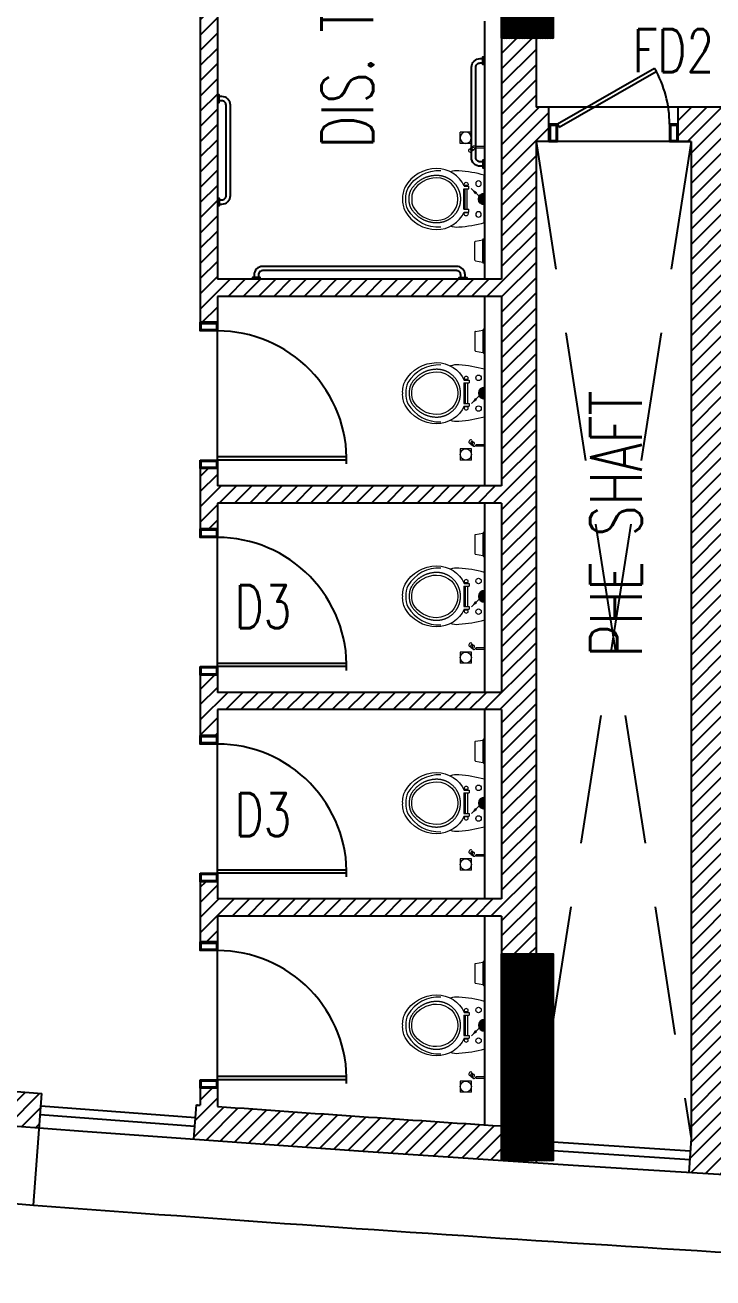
# Model space of a CAD drawing. Header units: millimetres. Extents: x -774950 to -670403, y -1165325 to -1109738.
# Drawn here: x -731361 to -727367, y -1163241 to -1155963 of the extents above; entities that cross this region are included whole.
import ezdxf
from ezdxf.enums import TextEntityAlignment as Align

# ---------------------------------------------------------------- set-up
doc = ezdxf.new("R2010")
doc.units = ezdxf.units.MM
doc.header["$LTSCALE"] = 3000
doc.header["$MEASUREMENT"] = 0
doc.linetypes.add('HIDDEN', pattern=[0.375, 0.25, -0.125])
doc.layers.get('0').update_dxf_attribs({"linetype": 'CONTINUOUS'})
doc.layers.add('A-WALL', color=26, linetype='CONTINUOUS', lineweight=25)
doc.layers.add('AI-FURN', color=7, linetype='CONTINUOUS', lineweight=20)
for name, color, linetype in [('CORE-COLUMN', 250, 'CONTINUOUS'), ('DOOR', 252, 'CONTINUOUS'), ('FD2', 4, 'CONTINUOUS'), ('hid', 251, 'HIDDEN'), ('PLUMB', 251, 'CONTINUOUS'), ('SLABLINE', 3, 'CONTINUOUS'), ('str_col_hatch', 8, 'CONTINUOUS'), ('TEXT', 7, 'CONTINUOUS'), ('WALL', 16, 'CONTINUOUS'), ('WIN', 5, 'CONTINUOUS')]:
    doc.layers.add(name, color=color, linetype=linetype)
doc.styles.add('DIMTEXT', font='SIMPLEX.shx', dxfattribs={"width": 0.6})
doc.styles.add('WIDTH65', font='simplex.shx', dxfattribs={"width": 0.65})
pattern_1 = [(25, (-15832.223, -471116.0655), (-2.641364136, 5.66442367), [])]

# ---------------------------------------------------------------- blocks, each defined once
blk = doc.blocks.new('D-850')
at = {"layer": 'DOOR'}
blk.add_lwpolyline([(50, 850), (50, 100), (70, 100), (70, 849.7)], dxfattribs=at)
for points in [[(50, 0), (50, 100), (0, 100), (0, 0)], [(43.8, 6.2), (43.8, 93.8), (6.2, 93.8), (6.2, 6.2)], [(850, 100), (800, 100), (800, 0), (850, 0)], [(843.8, 6.2), (843.8, 93.8), (806.2, 93.8), (806.2, 6.2)]]:
    blk.add_lwpolyline(points, close=True, dxfattribs=at)
at = {"layer": 'DOOR', "extrusion": (0, 0, -1)}
blk.add_ellipse((50, 100), major_axis=(530.3, 530.3), ratio=1, start_param=5.467995, end_param=7.068583, dxfattribs=at)
blk = doc.blocks.new('A$C7FD82E3D')
at = {"layer": 'WALL', "xscale": -1, "rotation": 180}
blk.add_blockref('D-850', (0, 850), dxfattribs=at)
blk = doc.blocks.new('dr-shft-750')
for p, q in [((612.9, 425), (50, 100)), ((60, 82.7), (622.6, 407.5)), ((50, 100), (0, 100)), ((0, 100), (0, 0)), ((43.7, 93.8), (6.2, 93.8)), ((6.2, 93.8), (6.2, 6.2)), ((43.7, 6.2), (43.7, 93.8)), ((50, 0), (50, 100)), ((50, 100), (60, 82.7)), ((750, 100), (700, 100)), ((700, 100), (700, 0)), ((743.8, 93.8), (706.3, 93.8)), ((706.3, 93.8), (706.3, 6.2)), ((743.8, 6.2), (743.8, 93.8)), ((750, 0), (750, 100)), ((0, 0), (50, 0)), ((6.2, 6.2), (43.7, 6.2)), ((700, 0), (750, 0)), ((706.3, 6.2), (743.8, 6.2))]:
    blk.add_line(p, q)
blk.add_arc((50, 100), 650, 0, 30)
blk = doc.blocks.new('WC')
at = {"layer": 'AI-FURN'}
for p, q in [((-59, 416.3), (-10, 424.7)), ((-10, 424.7), (-10, 274.8)), ((0, 433.3), (0, 266.3)), ((-64, 411.3), (-64, 288.3)), ((-59, 283.3), (-10, 274.8)), ((-135.4, 87.3), (-103.3, 87.3)), ((-110.5, 92.1), (-134.3, 92.1)), ((-103.3, 87.3), (-103.3, 68.9)), ((0, 160.7), (0, -160.7)), ((-137.8, 68.9), (-103.3, 68.9)), ((-137.8, 68.9), (-137.8, -68.9)), ((-129.5, 68.9), (-129.5, -68.9)), ((-114.4, 68.9), (-114.4, -68.9)), ((-137.8, -68.9), (-103.3, -68.9)), ((-103.3, -68.9), (-103.3, -87.3)), ((-87.6, -70.4), (-20, -2.9)), ((-135.4, -87.3), (-103.3, -87.3)), ((-110.5, -92.1), (-134.3, -92.1)), ((-162.6, -375), (-162.6, -450)), ((-87.6, -375), (-162.6, -375)), ((-87.6, -450), (-87.6, -375)), ((-56.5, -355), (-56.4, -344.5)), ((-56.5, -355), (0, -355)), ((-56.4, -344.5), (0, -344.5)), ((-87.6, -450), (-162.6, -450))]:
    blk.add_line(p, q, dxfattribs=at)
for points in [[(-550, 0, -0.12736), (-533.6, 81.5, -0.267926), (-321.6, 205.5, -0.291082), (-135.4, 87.3, -0.267926)], [(-292.7, 190, 0.282395), (-514.3, 71.3, 0.128205), (-528.2, 0, 0.128205), (-514.3, -71.3, 0.282395), (-292.7, -192.4)], [(0, 160.7, 0.051675), (-171.6, 190, 0.105989), (-229.1, 183.6, 0.06337)], [(-135.4, -87.3, -0.291082), (-321.6, -205.5, -0.267926), (-533.6, -81.5, -0.12736), (-550, 0, -0.12736)], [(0, -160.7, -0.051675), (-171.6, -190, -0.105989), (-229.1, -183.6, -0.06337)]]:
    blk.add_lwpolyline(points, format="xyb", dxfattribs=at)
at = {"layer": 'AI-FURN', "linetype": 'HIDDEN', "ltscale": 100}
blk.add_lwpolyline([(-505.2, 0, -0.129476), (-493.9, 60.6, -0.265771), (-321.5, 160.7, -1), (-321.5, -160.7, -0.265771), (-493.9, -60.6, -0.129476)], format="xyb", close=True, dxfattribs=at)
at = {"layer": 'AI-FURN'}
blk.add_lwpolyline([(-487.9, 0, -0.130858), (-478.6, 52.6, -0.264614), (-321.4, 143.5, -0.999609), (-321.4, -143.5, -0.264614), (-478.6, -52.6, -0.130858)], format="xyb", close=True, dxfattribs=at)
at = {"layer": 'AI-FURN', "const_width": 40}
blk.add_lwpolyline([(0, 20, 1), (0, -20, 1)], format="xyb", dxfattribs=at)
at = {"layer": 'AI-FURN'}
for centre, radius in [((-39.3, 103.3), 18.4), ((-39.3, -103.3), 18.4), ((-125.1, -412.5), 37.5)]:
    blk.add_circle(centre, radius, dxfattribs=at)
for centre, radius, start, end in [((0, 423.3), 10, 90.01201, 171.46923), ((-59, 411.3), 5, 90, 180), ((-59, 288.3), 5, 180, 270), ((0, 276.3), 10, 188.53077, 269.98799), ((-122.4, 99), 13.8, 329.83099, 210.16901), ((0, 0), 40, 90.03581, 269.96419), ((-122.4, -99), 13.8, 149.83099, 30.16901), ((-90.9, -327.2), 13.4, 59.03852, 15.49678), ((-80.1, -336.9), 13.4, 80.60332, 25.70351), ((-69.4, -344.4), 13.4, 84.22203, 337.48366)]:
    blk.add_arc(centre, radius, start, end, dxfattribs=at)
blk.add_solid([(-62.5, -31.2), (-48.4, -45.3), (-87.6, -70.4)], dxfattribs=at)
blk = doc.blocks.new('vw layout final block')
at = {"layer": 'str_col_hatch'}
h = blk.add_hatch(dxfattribs=at)
h.set_pattern_fill('ANSI31', color=256, scale=500, angle=-1.6e-05, style=0)
h.paths.add_polyline_path([(-613176.2, -1062799), (-613376.2, -1062799), (-613376.2, -1067975.7), (-613176.2, -1067975.7)])
h.paths.add_polyline_path([(-613176.2, -1059674), (-609676.2, -1059674), (-609676.2, -1060374), (-609476.2, -1060374), (-609476.2, -1060274), (-609476.2, -1059474), (-613376.2, -1059474), (-613376.2, -1061599), (-613176.2, -1061599)])
h.paths.add_polyline_path([(-607476.2, -1059674), (-605376.2, -1059674), (-605376.2, -1059774), (-605276.2, -1059774), (-605276.2, -1059474), (-607676.2, -1059474), (-607676.2, -1061599), (-607476.2, -1061599)])
h.paths.add_polyline_path([(-607476.2, -1062799), (-607676.2, -1062799), (-607676.2, -1064574), (-608776.2, -1064574), (-608776.2, -1069404.6, -0.000918), (-609776.8, -1069317.7), (-609794.4, -1069517, 0.001851), (-607776.2, -1069688.3), (-607776.2, -1069487.7, -0.000734), (-608576.3, -1069421.5), (-608576.2, -1069421.3), (-608576.2, -1066574), (-607676.2, -1066574), (-607676.2, -1068496.4), (-607476.2, -1068496.4), (-607476.2, -1064674), (-606876.2, -1064674), (-606876.2, -1064574), (-607476.2, -1064574)])
h.paths.add_polyline_path([(-607676.2, -1064724), (-607676.2, -1066474), (-608576.2, -1066474), (-608576.2, -1064724)], flags=16)
h.paths.add_polyline_path([(-601726.2, -1059674), (-598476.2, -1059674), (-598476.2, -1059474), (-601926.2, -1059474), (-601926.2, -1062274), (-602226.2, -1062274), (-602226.2, -1062374), (-602226.2, -1062374), (-600576.2, -1062374), (-598476.2, -1062374), (-598476.2, -1064474), (-598276.2, -1064474), (-598276.2, -1062174), (-598376.2, -1062174), (-598476.2, -1062174), (-598476.2, -1062274), (-601726.2, -1062274)])
h.paths.add_polyline_path([(-608095.8, -1066310.1), (-608095.7, -1064860.1), (-608545.7, -1064860), (-608545.8, -1066310)], flags=8)
h = blk.add_hatch(dxfattribs=at)
h.set_pattern_fill('ANSI31', color=256, scale=500, angle=-1.6e-05, style=0)
h.paths.add_polyline_path([(-603426.2, -1064074), (-603351.2, -1064074), (-603351.2, -1063874), (-603426.2, -1063874), (-603426.2, -1063474), (-603626.2, -1063474), (-603626.2, -1064874), (-605276.2, -1064874), (-605276.2, -1060874), (-605376.2, -1060874), (-605376.2, -1062274), (-605376.2, -1062374), (-605376.2, -1065124), (-605276.2, -1065124), (-605276.2, -1064974), (-603626.2, -1064974), (-603626.2, -1066074), (-605276.2, -1066074), (-605276.2, -1065974), (-605376.2, -1065974), (-605376.2, -1066324), (-605276.2, -1066324), (-605276.2, -1066174), (-603626.2, -1066174), (-603626.2, -1067274), (-605276.2, -1067274), (-605276.2, -1067174), (-605376.2, -1067174), (-605376.2, -1067524), (-605276.2, -1067524), (-605276.2, -1067374), (-603626.2, -1067374), (-603626.2, -1068474), (-605276.2, -1068474), (-605276.2, -1068374), (-605376.2, -1068374), (-605376.2, -1068724), (-605276.2, -1068724), (-605276.2, -1068574), (-603626.2, -1068574), (-603626.2, -1068793.5), (-603426.2, -1068793.5)])
h.paths.add_polyline_path([(-603626.2, -1069793.1, -0.001512), (-605276.2, -1069679.3), (-605276.2, -1069574), (-605376.2, -1069574), (-605376.2, -1069672, -0.000021), (-605398.9, -1069670.4), (-605413.4, -1069869.9, 0.001637), (-603626.2, -1069993.5)])
h.paths.add_polyline_path([(-607476.2, -1069511.9), (-607476.2, -1069696.4), (-607676.2, -1069696.4, 0.001251), (-606310.9, -1069803.3), (-606295.8, -1069603.9, -0.001083)])
at = {"layer": 'str_col_hatch', "linetype": 'Continuous'}
h = blk.add_hatch(dxfattribs=at)
h.set_pattern_fill('ANSI31', color=256, scale=50, angle=340, style=0)
h.set_pattern_definition(pattern_1)
h.paths.add_polyline_path([(-603326.2, -1062274), (-603626.2, -1062274), (-603626.2, -1063474), (-603326.2, -1063474)])
at = {"layer": 'str_col_hatch'}
h = blk.add_hatch(dxfattribs=at)
h.set_pattern_fill('ANSI31', color=256, scale=500, angle=-1.6e-05, style=0)
h.paths.add_polyline_path([(-598276.2, -1065674), (-598476.2, -1065674), (-598476.2, -1066274), (-599076.2, -1066274), (-599076.2, -1066374), (-598476.2, -1066374), (-598476.2, -1069084.2), (-598276.2, -1069084.2)])
h.paths.add_polyline_path([(-602326.2, -1067374), (-600676.2, -1067374), (-600676.2, -1067474), (-600576.2, -1067474), (-600576.2, -1067124), (-600676.2, -1067124), (-600676.2, -1067274), (-602326.2, -1067274), (-602326.2, -1066174), (-600676.2, -1066174), (-600676.2, -1066274), (-600576.2, -1066274), (-600576.2, -1065924), (-600676.2, -1065924), (-600676.2, -1066074), (-602326.2, -1066074), (-602326.2, -1064974), (-600676.2, -1064974), (-600676.2, -1065074), (-600576.2, -1065074), (-600576.2, -1063874), (-601376.2, -1063874), (-601376.2, -1063974), (-600676.2, -1063974), (-600676.2, -1064874), (-602326.2, -1064874), (-602326.2, -1063974), (-602226.2, -1063974), (-602226.2, -1063874), (-602601.2, -1063874), (-602601.2, -1064074), (-602526.2, -1064074), (-602526.2, -1069865.9), (-602538.4, -1070063, 0.001819), (-600550.8, -1070178.8), (-600539.9, -1069979.1, -0.000033), (-600576.2, -1069977.1), (-600576.2, -1069524), (-600676.2, -1069524), (-600676.2, -1069971.6, -0.001511), (-602326.2, -1069875.7), (-602326.2, -1068574), (-600676.2, -1068574), (-600676.2, -1068674), (-600576.2, -1068674), (-600576.2, -1068324), (-600676.2, -1068324), (-600676.2, -1068474), (-602326.2, -1068474)])
at = {"layer": 'str_col_hatch', "linetype": 'Continuous'}
h = blk.add_hatch(dxfattribs=at)
h.set_pattern_fill('ANSI31', color=256, scale=50, angle=340, style=0)
h.set_pattern_definition(pattern_1)
h.paths.add_polyline_path([(-603326.2, -1068793.5), (-603626.2, -1068793.5), (-603626.2, -1069993.5), (-603326.2, -1069993.5)])
at = {"layer": 'A-WALL'}
for p, q in [((-605276.2, -1060874), (-605276.2, -1064874)), ((-605276.2, -1060874), (-605276.2, -1064874)), ((-605276.2, -1060874), (-605276.2, -1064874)), ((-605376.2, -1062374), (-605376.2, -1065124)), ((-605376.2, -1062374), (-605376.2, -1065124)), ((-605376.2, -1062374), (-605376.2, -1065124)), ((-603626.2, -1063474), (-603626.2, -1064874)), ((-603426.2, -1063474), (-603426.2, -1063874)), ((-603351.2, -1063874), (-603426.2, -1063874)), ((-602226.2, -1063874), (-602601.2, -1063874)), ((-603426.2, -1064074), (-603426.2, -1068796.2)), ((-603426.2, -1064074), (-603426.2, -1068796.2)), ((-603426.2, -1064074), (-603426.2, -1068796.2)), ((-602526.2, -1064074), (-602526.2, -1069863.4)), ((-603626.2, -1064874), (-605276.2, -1064874)), ((-603626.2, -1064874), (-605276.2, -1064874)), ((-603626.2, -1064874), (-605276.2, -1064874)), ((-603626.2, -1064974), (-605276.2, -1064974)), ((-605276.2, -1064974), (-605276.2, -1065124)), ((-603626.2, -1064974), (-605276.2, -1064974)), ((-605276.2, -1064974), (-605276.2, -1065124)), ((-603626.2, -1064974), (-605276.2, -1064974)), ((-605276.2, -1064974), (-605276.2, -1065124)), ((-603726.2, -1064974), (-603726.2, -1066074)), ((-603726.2, -1064974), (-603726.2, -1066074)), ((-603726.2, -1064974), (-603726.2, -1066074)), ((-603626.2, -1064974), (-603626.2, -1066074)), ((-603626.2, -1064974), (-603626.2, -1066074)), ((-603626.2, -1064974), (-603626.2, -1066074)), ((-605276.2, -1065974), (-605376.2, -1065974)), ((-605376.2, -1065974), (-605376.2, -1066324)), ((-605276.2, -1065974), (-605376.2, -1065974)), ((-605376.2, -1065974), (-605376.2, -1066324)), ((-605276.2, -1065974), (-605376.2, -1065974)), ((-605376.2, -1065974), (-605376.2, -1066324)), ((-605276.2, -1065974), (-605276.2, -1066074)), ((-605276.2, -1065974), (-605276.2, -1066074)), ((-605276.2, -1065974), (-605276.2, -1066074)), ((-603626.2, -1066074), (-605276.2, -1066074)), ((-603626.2, -1066074), (-605276.2, -1066074)), ((-603626.2, -1066074), (-605276.2, -1066074)), ((-603626.2, -1066174), (-605276.2, -1066174)), ((-605276.2, -1066174), (-605276.2, -1066324)), ((-603626.2, -1066174), (-605276.2, -1066174)), ((-605276.2, -1066174), (-605276.2, -1066324)), ((-603626.2, -1066174), (-605276.2, -1066174)), ((-605276.2, -1066174), (-605276.2, -1066324)), ((-603726.2, -1066174), (-603726.2, -1067274)), ((-603726.2, -1066174), (-603726.2, -1067274)), ((-603726.2, -1066174), (-603726.2, -1067274)), ((-603626.2, -1066174), (-603626.2, -1067274)), ((-603626.2, -1066174), (-603626.2, -1067274)), ((-603626.2, -1066174), (-603626.2, -1067274)), ((-605276.2, -1066324), (-605376.2, -1066324)), ((-605276.2, -1066324), (-605376.2, -1066324)), ((-605276.2, -1066324), (-605376.2, -1066324)), ((-605276.2, -1067174), (-605376.2, -1067174)), ((-605376.2, -1067174), (-605376.2, -1067524)), ((-605276.2, -1067174), (-605376.2, -1067174)), ((-605376.2, -1067174), (-605376.2, -1067524)), ((-605276.2, -1067174), (-605376.2, -1067174)), ((-605376.2, -1067174), (-605376.2, -1067524)), ((-605276.2, -1067174), (-605276.2, -1067274)), ((-605276.2, -1067174), (-605276.2, -1067274)), ((-605276.2, -1067174), (-605276.2, -1067274)), ((-603626.2, -1067274), (-605276.2, -1067274)), ((-603626.2, -1067274), (-605276.2, -1067274)), ((-603626.2, -1067274), (-605276.2, -1067274)), ((-603626.2, -1067374), (-605276.2, -1067374)), ((-605276.2, -1067374), (-605276.2, -1067524)), ((-603626.2, -1067374), (-605276.2, -1067374)), ((-605276.2, -1067374), (-605276.2, -1067524)), ((-603626.2, -1067374), (-605276.2, -1067374)), ((-605276.2, -1067374), (-605276.2, -1067524)), ((-603726.2, -1067374), (-603726.2, -1068474)), ((-603726.2, -1067374), (-603726.2, -1068474)), ((-603726.2, -1067374), (-603726.2, -1068474)), ((-603626.2, -1067374), (-603626.2, -1068474)), ((-603626.2, -1067374), (-603626.2, -1068474)), ((-603626.2, -1067374), (-603626.2, -1068474)), ((-605276.2, -1067524), (-605376.2, -1067524)), ((-605276.2, -1067524), (-605376.2, -1067524)), ((-605276.2, -1067524), (-605376.2, -1067524)), ((-605276.2, -1068374), (-605376.2, -1068374)), ((-605376.2, -1068374), (-605376.2, -1068724)), ((-605276.2, -1068374), (-605376.2, -1068374)), ((-605376.2, -1068374), (-605376.2, -1068724)), ((-605276.2, -1068374), (-605376.2, -1068374)), ((-605376.2, -1068374), (-605376.2, -1068724)), ((-605276.2, -1068374), (-605276.2, -1068474)), ((-605276.2, -1068374), (-605276.2, -1068474)), ((-605276.2, -1068374), (-605276.2, -1068474)), ((-603626.2, -1068474), (-605276.2, -1068474)), ((-603626.2, -1068474), (-605276.2, -1068474)), ((-603626.2, -1068474), (-605276.2, -1068474)), ((-603626.2, -1068574), (-605276.2, -1068574)), ((-605276.2, -1068574), (-605276.2, -1068724)), ((-603626.2, -1068574), (-605276.2, -1068574)), ((-605276.2, -1068574), (-605276.2, -1068724)), ((-603626.2, -1068574), (-605276.2, -1068574)), ((-605276.2, -1068574), (-605276.2, -1068724)), ((-603726.2, -1068574), (-603726.2, -1069786.5)), ((-603726.2, -1068574), (-603726.2, -1069786.5)), ((-603726.2, -1068574), (-603726.2, -1069786.5)), ((-603626.2, -1068574), (-603626.2, -1068796.2)), ((-603626.2, -1068574), (-603626.2, -1068796.2)), ((-603626.2, -1068574), (-603626.2, -1068796.2)), ((-605276.2, -1068724), (-605376.2, -1068724)), ((-605276.2, -1068724), (-605376.2, -1068724)), ((-605276.2, -1068724), (-605376.2, -1068724)), ((-606344.9, -1070252.1), (-606295.8, -1069603.9))]:
    blk.add_line(p, q, dxfattribs=at)
for radius, start, end in [(273600, 256.481418, 278.37288), (273400, 265.418146, 265.666279), (273400, 265.880528, 266.227137), (274050, 264.934311, 265.666279)]:
    blk.add_arc((-585636.2, -796985.6), radius, start, end, dxfattribs=at)
at = {"layer": 'CORE-COLUMN'}
for points in [[(-603626.2, -1062274), (-603326.2, -1062274), (-603326.2, -1063474), (-603626.2, -1063474)], [(-603626.2, -1062274), (-603326.2, -1062274), (-603326.2, -1063474), (-603626.2, -1063474)], [(-603626.2, -1062274), (-603326.2, -1062274), (-603326.2, -1063474), (-603626.2, -1063474)], [(-603626.2, -1068793.5), (-603326.2, -1068793.5), (-603326.2, -1069993.5), (-603626.2, -1069993.5)], [(-603626.2, -1068793.5), (-603326.2, -1068793.5), (-603326.2, -1069993.5), (-603626.2, -1069993.5)], [(-603626.2, -1068793.5), (-603326.2, -1068793.5), (-603326.2, -1069993.5), (-603626.2, -1069993.5)]]:
    blk.add_lwpolyline(points, close=True, dxfattribs=at)
at = {"layer": 'DOOR'}
for p, q in [((-602601.2, -1063874), (-603351.2, -1063874)), ((-602601.2, -1063874), (-603351.2, -1063874)), ((-602601.2, -1063874), (-603351.2, -1063874)), ((-602601.2, -1064074), (-603351.2, -1064074)), ((-602601.2, -1064074), (-603351.2, -1064074)), ((-602601.2, -1064074), (-603351.2, -1064074)), ((-605276.2, -1065974), (-605276.2, -1065124)), ((-605276.2, -1065974), (-605276.2, -1065124)), ((-605276.2, -1065974), (-605276.2, -1065124)), ((-605276.2, -1067174), (-605276.2, -1066324)), ((-605276.2, -1067174), (-605276.2, -1066324)), ((-605276.2, -1067174), (-605276.2, -1066324)), ((-605276.2, -1068374), (-605276.2, -1067524)), ((-605276.2, -1068374), (-605276.2, -1067524)), ((-605276.2, -1068374), (-605276.2, -1067524)), ((-605276.2, -1069574), (-605276.2, -1068724)), ((-605276.2, -1069574), (-605276.2, -1068724)), ((-605276.2, -1069574), (-605276.2, -1068724))]:
    blk.add_line(p, q, dxfattribs=at)
at = {"layer": 'hid'}
for p, q in [((-603426.2, -1064074), (-602526.2, -1069865.9)), ((-602526.2, -1064074), (-603426.2, -1069808.8)), ((-603426.2, -1064074), (-602526.2, -1069865.9)), ((-602526.2, -1064074), (-603426.2, -1069808.8)), ((-603426.2, -1064074), (-602526.2, -1069865.9)), ((-602526.2, -1064074), (-603426.2, -1069808.8))]:
    blk.add_line(p, q, dxfattribs=at)
at = {"layer": 'PLUMB'}
blk.add_line((-603726.2, -1063374), (-603726.2, -1064876.1), dxfattribs=at)
blk.add_line((-603726.2, -1063374), (-603726.2, -1064876.1), dxfattribs=at)
blk.add_line((-603726.2, -1063374), (-603726.2, -1064876.1), dxfattribs=at)
for points in [[(-603736.2, -1064217.3), (-603751.2, -1064217.3, -0.414214), (-603801.2, -1064167.3), (-603801.1, -1063642.3, -0.414214), (-603751.1, -1063592.3), (-603736.1, -1063592.3)], [(-603736.2, -1064217.3), (-603751.2, -1064217.3, -0.414214), (-603801.2, -1064167.3), (-603801.1, -1063642.3, -0.414214), (-603751.1, -1063592.3), (-603736.1, -1063592.3)], [(-603736.2, -1064217.3), (-603751.2, -1064217.3, -0.414214), (-603801.2, -1064167.3), (-603801.1, -1063642.3, -0.414214), (-603751.1, -1063592.3), (-603736.1, -1063592.3)], [(-603736.2, -1064192.3), (-603751.2, -1064192.3, -0.414214), (-603776.2, -1064167.3), (-603776.1, -1063642.3, -0.414214), (-603751.1, -1063617.3), (-603736.1, -1063617.3)], [(-603736.2, -1064192.3), (-603751.2, -1064192.3, -0.414214), (-603776.2, -1064167.3), (-603776.1, -1063642.3, -0.414214), (-603751.1, -1063617.3), (-603736.1, -1063617.3)], [(-603736.2, -1064192.3), (-603751.2, -1064192.3, -0.414214), (-603776.2, -1064167.3), (-603776.1, -1063642.3, -0.414214), (-603751.1, -1063617.3), (-603736.1, -1063617.3)], [(-605266.2, -1064437.6), (-605251.2, -1064437.6, 0.414214), (-605201.2, -1064387.6), (-605201.3, -1063862.6, 0.414214), (-605251.3, -1063812.6), (-605266.3, -1063812.6)], [(-605266.2, -1064437.6), (-605251.2, -1064437.6, 0.414214), (-605201.2, -1064387.6), (-605201.3, -1063862.6, 0.414214), (-605251.3, -1063812.6), (-605266.3, -1063812.6)], [(-605266.2, -1064437.6), (-605251.2, -1064437.6, 0.414214), (-605201.2, -1064387.6), (-605201.3, -1063862.6, 0.414214), (-605251.3, -1063812.6), (-605266.3, -1063812.6)], [(-605266.2, -1064412.6), (-605251.2, -1064412.6, 0.414214), (-605226.2, -1064387.6), (-605226.3, -1063862.6, 0.414214), (-605251.3, -1063837.6), (-605266.3, -1063837.6)], [(-605266.2, -1064412.6), (-605251.2, -1064412.6, 0.414214), (-605226.2, -1064387.6), (-605226.3, -1063862.6, 0.414214), (-605251.3, -1063837.6), (-605266.3, -1063837.6)], [(-605266.2, -1064412.6), (-605251.2, -1064412.6, 0.414214), (-605226.2, -1064387.6), (-605226.3, -1063862.6, 0.414214), (-605251.3, -1063837.6), (-605266.3, -1063837.6)], [(-603838.7, -1064864), (-603838.7, -1064849, 0.414214), (-603888.7, -1064799), (-605013.7, -1064799.1, 0.414214), (-605063.7, -1064849.1), (-605063.7, -1064864.1)], [(-603838.7, -1064864), (-603838.7, -1064849, 0.414214), (-603888.7, -1064799), (-605013.7, -1064799.1, 0.414214), (-605063.7, -1064849.1), (-605063.7, -1064864.1)], [(-603838.7, -1064864), (-603838.7, -1064849, 0.414214), (-603888.7, -1064799), (-605013.7, -1064799.1, 0.414214), (-605063.7, -1064849.1), (-605063.7, -1064864.1)], [(-603863.7, -1064864), (-603863.7, -1064849, 0.414214), (-603888.7, -1064824), (-605013.7, -1064824.1, 0.414214), (-605038.7, -1064849.1), (-605038.7, -1064864.1)], [(-603863.7, -1064864), (-603863.7, -1064849, 0.414214), (-603888.7, -1064824), (-605013.7, -1064824.1, 0.414214), (-605038.7, -1064849.1), (-605038.7, -1064864.1)], [(-603863.7, -1064864), (-603863.7, -1064849, 0.414214), (-603888.7, -1064824), (-605013.7, -1064824.1, 0.414214), (-605038.7, -1064849.1), (-605038.7, -1064864.1)]]:
    blk.add_lwpolyline(points, format="xyb", dxfattribs=at)
for points in [[(-603726.1, -1063627.3), (-603736.1, -1063627.3), (-603736.1, -1063582.3), (-603726.1, -1063582.3)], [(-603726.1, -1063627.3), (-603736.1, -1063627.3), (-603736.1, -1063582.3), (-603726.1, -1063582.3)], [(-603726.1, -1063627.3), (-603736.1, -1063627.3), (-603736.1, -1063582.3), (-603726.1, -1063582.3)], [(-605276.3, -1063847.6), (-605266.3, -1063847.6), (-605266.3, -1063802.6), (-605276.3, -1063802.6)], [(-605276.3, -1063847.6), (-605266.3, -1063847.6), (-605266.3, -1063802.6), (-605276.3, -1063802.6)], [(-605276.3, -1063847.6), (-605266.3, -1063847.6), (-605266.3, -1063802.6), (-605276.3, -1063802.6)], [(-603726.2, -1064182.3), (-603736.2, -1064182.3), (-603736.2, -1064227.3), (-603726.2, -1064227.3)], [(-603726.2, -1064182.3), (-603736.2, -1064182.3), (-603736.2, -1064227.3), (-603726.2, -1064227.3)], [(-603726.2, -1064182.3), (-603736.2, -1064182.3), (-603736.2, -1064227.3), (-603726.2, -1064227.3)], [(-605276.2, -1064402.6), (-605266.2, -1064402.6), (-605266.2, -1064447.6), (-605276.2, -1064447.6)], [(-605276.2, -1064402.6), (-605266.2, -1064402.6), (-605266.2, -1064447.6), (-605276.2, -1064447.6)], [(-605276.2, -1064402.6), (-605266.2, -1064402.6), (-605266.2, -1064447.6), (-605276.2, -1064447.6)], [(-605028.7, -1064874.1), (-605028.7, -1064864.1), (-605073.7, -1064864.1), (-605073.7, -1064874.1)], [(-605028.7, -1064874.1), (-605028.7, -1064864.1), (-605073.7, -1064864.1), (-605073.7, -1064874.1)], [(-605028.7, -1064874.1), (-605028.7, -1064864.1), (-605073.7, -1064864.1), (-605073.7, -1064874.1)], [(-603873.7, -1064874), (-603873.7, -1064864), (-603828.7, -1064864), (-603828.7, -1064874)], [(-603873.7, -1064874), (-603873.7, -1064864), (-603828.7, -1064864), (-603828.7, -1064874)], [(-603873.7, -1064874), (-603873.7, -1064864), (-603828.7, -1064864), (-603828.7, -1064874)]]:
    blk.add_lwpolyline(points, dxfattribs=at)
at = {"layer": 'SLABLINE', "color": 1}
blk.add_arc((-585636.2, -796985.6), 274050, 265.666295, 267.063666, dxfattribs=at)
at = {"layer": 'SLABLINE'}
blk.add_arc((-585636.2, -796985.6), 274050, 265.666279, 267.063651, dxfattribs=at)
at = {"layer": 'WALL'}
for p, q in [((-603626.2, -1063474), (-603626.2, -1064874)), ((-603626.2, -1063474), (-603626.2, -1064874)), ((-603426.2, -1063474), (-603426.2, -1063874)), ((-603426.2, -1063474), (-603426.2, -1063874)), ((-603351.2, -1063874), (-603426.2, -1063874)), ((-603351.2, -1063874), (-603426.2, -1063874)), ((-603351.2, -1064074), (-603351.2, -1063874)), ((-603351.2, -1064074), (-603351.2, -1063874)), ((-603351.2, -1064074), (-603351.2, -1063874)), ((-602601.2, -1064074), (-602601.2, -1063874)), ((-602226.2, -1063874), (-602601.2, -1063874)), ((-602601.2, -1064074), (-602601.2, -1063874)), ((-602226.2, -1063874), (-602601.2, -1063874)), ((-602601.2, -1064074), (-602601.2, -1063874)), ((-603351.2, -1064074), (-603426.2, -1064074)), ((-603351.2, -1064074), (-603426.2, -1064074)), ((-603351.2, -1064074), (-603426.2, -1064074)), ((-602526.2, -1064074), (-602601.2, -1064074)), ((-602601.2, -1064074), (-602526.2, -1064074)), ((-602526.2, -1064074), (-602601.2, -1064074)), ((-602601.2, -1064074), (-602526.2, -1064074)), ((-602526.2, -1064074), (-602601.2, -1064074)), ((-602601.2, -1064074), (-602526.2, -1064074)), ((-602526.2, -1064074), (-602526.2, -1069863.4)), ((-602526.2, -1064074), (-602526.2, -1069863.4)), ((-605276.2, -1065124), (-605376.2, -1065124)), ((-605276.2, -1065124), (-605376.2, -1065124)), ((-605276.2, -1065124), (-605376.2, -1065124)), ((-605276.2, -1069574), (-605376.2, -1069574)), ((-605376.2, -1069574), (-605376.2, -1069672)), ((-605276.2, -1069574), (-605376.2, -1069574)), ((-605376.2, -1069574), (-605376.2, -1069672)), ((-605276.2, -1069574), (-605376.2, -1069574)), ((-605376.2, -1069574), (-605376.2, -1069672)), ((-605276.2, -1069574), (-605376.2, -1069574)), ((-605376.2, -1069574), (-605376.2, -1069672)), ((-605276.2, -1069574), (-605376.2, -1069574)), ((-605376.2, -1069574), (-605376.2, -1069672)), ((-605276.2, -1069574), (-605376.2, -1069574)), ((-605376.2, -1069574), (-605376.2, -1069672)), ((-605276.2, -1069574), (-605276.2, -1069679.3)), ((-605276.2, -1069574), (-605276.2, -1069679.3)), ((-605276.2, -1069574), (-605276.2, -1069679.3)), ((-605276.2, -1069574), (-605276.2, -1069679.3)), ((-605276.2, -1069574), (-605276.2, -1069679.3)), ((-605276.2, -1069574), (-605276.2, -1069679.3)), ((-605413.4, -1069869.9), (-605398.9, -1069670.4)), ((-605413.4, -1069869.9), (-605398.9, -1069670.4)), ((-605413.4, -1069869.9), (-605398.9, -1069670.4)), ((-602526.2, -1069865.9), (-602538.4, -1070063)), ((-602526.2, -1069865.9), (-602538.4, -1070063)), ((-602526.2, -1069865.9), (-602538.4, -1070063)), ((-603426.2, -1069993.5), (-603426.2, -1070006.6)), ((-603426.2, -1069993.5), (-603426.2, -1070006.6)), ((-603426.2, -1069993.5), (-603426.2, -1070006.6))]:
    blk.add_line(p, q, dxfattribs=at)
for start, end in [(265.854752, 265.859517), (265.854752, 265.859517), (265.854752, 265.859517), (265.880528, 266.227137), (265.880528, 266.227137)]:
    blk.add_arc((-585636.2, -796985.6), 273400, start, end, dxfattribs=at)
at = {"layer": 'WIN'}
for p, q in [((-605404.3, -1069745.2), (-606301.5, -1069678.7)), ((-605404.3, -1069745.2), (-606301.5, -1069678.7)), ((-605404.3, -1069745.2), (-606301.5, -1069678.7)), ((-605408, -1069795.1), (-606305.2, -1069728.6)), ((-605408, -1069795.1), (-606305.2, -1069728.6)), ((-605408, -1069795.1), (-606305.2, -1069728.6)), ((-602530.8, -1069939.5), (-603326.2, -1069887.9)), ((-602530.8, -1069939.5), (-603326.2, -1069887.9)), ((-602530.8, -1069939.5), (-603326.2, -1069887.9)), ((-602533.9, -1069989.4), (-603326.2, -1069938)), ((-602533.9, -1069989.4), (-603326.2, -1069938)), ((-602533.9, -1069989.4), (-603326.2, -1069938))]:
    blk.add_line(p, q, dxfattribs=at)
at = {"layer": 'AI-FURN', "color": 35, "yscale": 0.862950693542537}
for p, xscale, zscale, rotation in [((-603726.7, -1064408.1, 0), -0.862950693542537, 0.8629506935425368, 180.0057324338724), ((-603726.2, -1065535.9), 0.862950693542537, 0.862950693542537, 359.9942675661276), ((-603726.2, -1066716.2), 0.862950693542537, 0.862950693542537, 359.9942675661276), ((-603726.2, -1067917.6), 0.862950693542537, 0.862950693542537, 359.9942675661276), ((-603726.2, -1069208.4), 0.862950693542537, 0.862950693542537, 359.9942675661276)]:
    blk.add_blockref('WC', p, dxfattribs=dict(at, xscale=xscale, zscale=zscale, rotation=rotation))
at = {"layer": 'DOOR'}
for name, p, rotation in [('dr-shft-750', (-603351.2, -1064074), 359.9999841156753), ('dr-shft-750', (-603351.2, -1064074), 359.9999841156753), ('dr-shft-750', (-603351.2, -1064074), 359.9999841156753), ('A$C7FD82E3D', (-604526.2, -1065974.1), 89.9970863945785), ('A$C7FD82E3D', (-604526.2, -1065974.1), 89.9970863945785), ('A$C7FD82E3D', (-604526.2, -1065974.1), 89.9970863945785), ('A$C7FD82E3D', (-604526.2, -1067174.1), 89.9970863945785), ('A$C7FD82E3D', (-604526.2, -1067174.1), 89.9970863945785), ('A$C7FD82E3D', (-604526.2, -1067174.1), 89.9970863945785), ('A$C7FD82E3D', (-604526.2, -1068374.1), 89.9970863945785), ('A$C7FD82E3D', (-604526.2, -1068374.1), 89.9970863945785), ('A$C7FD82E3D', (-604526.2, -1068374.1), 89.9970863945785), ('A$C7FD82E3D', (-604526.2, -1069574.1), 89.9970863945785), ('A$C7FD82E3D', (-604526.2, -1069574.1), 89.9970863945785), ('A$C7FD82E3D', (-604526.2, -1069574.1), 89.9970863945785)]:
    blk.add_blockref(name, p, dxfattribs=dict(at, rotation=rotation))
at = {"layer": 'A-WALL', "style": 'WIDTH65', "width": 0.75}
for p in [(-605012.3, -1066776, 0), (-605012.3, -1067983.7, 0)]:
    blk.add_text('D3', height=250, rotation=0, dxfattribs=at).set_placement(p, align=Align.MIDDLE)
at = {"layer": 'FD2', "style": 'WIDTH65', "width": 0.75}
blk.add_text('FD2', height=250, rotation=0, dxfattribs=at).set_placement((-602629.3, -1063545.6, 0), align=Align.MIDDLE)
at = {"layer": 'TEXT', "linetype": 'Continuous', "style": 'DIMTEXT', "width": 0.7}
for s, p in [('DIS. TOI.', (-604521.8, -1063524.7)), ('PHE SHAFT', (-602962.4, -1066295.7, 0))]:
    blk.add_text(s, height=300, rotation=89.9971, dxfattribs=at).set_placement(p, align=Align.MIDDLE)

msp = doc.modelspace()

# ---------------------------------------------------------------- block references
at = {"layer": 'A-WALL', "linetype": 'Continuous'}
msp.add_blockref('vw layout final block', (-124968, -92565.7, 0), dxfattribs=at)

doc.saveas('drawing.dxf')
